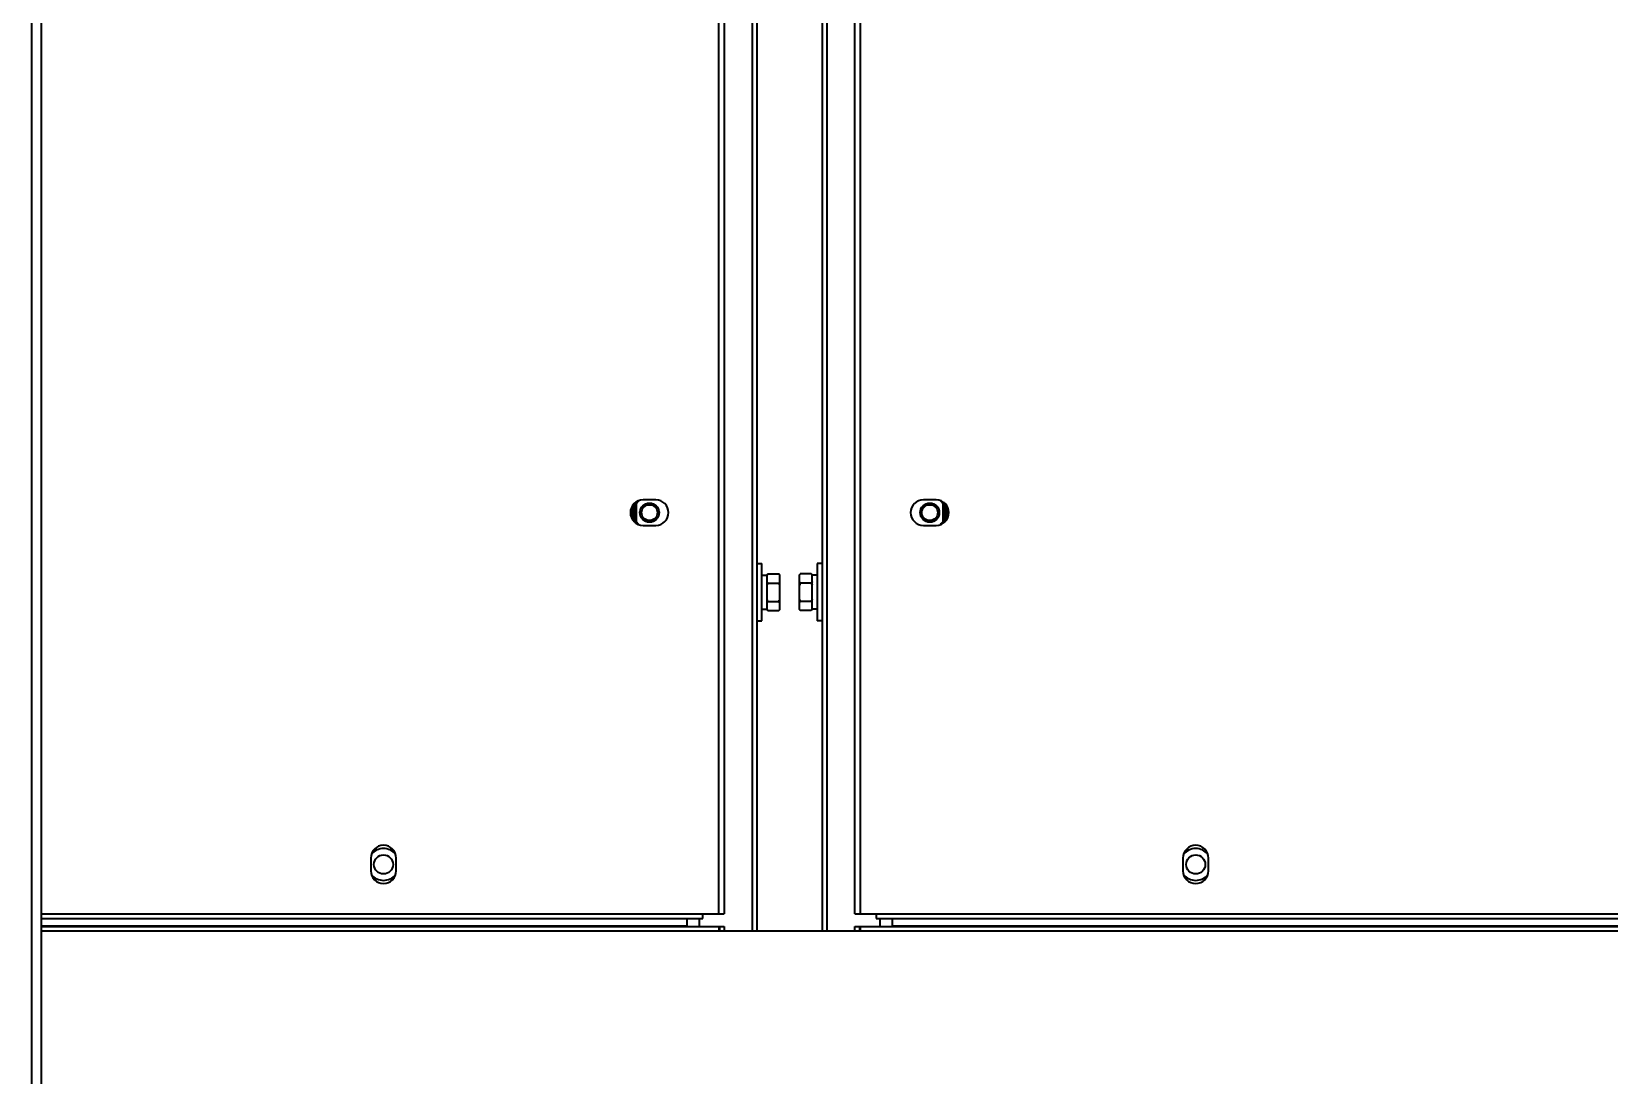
# Model space of a CAD drawing. Header units: millimetres. Extents: x 32496 to 166256, y 3504 to 23939.
# Drawn here: x 43246.6 to 43742, y 11218.8 to 11546.7 of the extents above; entities that cross this region are included whole.
import ezdxf

# ---------------------------------------------------------------- set-up
doc = ezdxf.new("R2010")
doc.units = ezdxf.units.MM
doc.layers.get('0').update_dxf_attribs({"lineweight": 35})

msp = doc.modelspace()

# ---------------------------------------------------------------- linework, layer by layer
at = {"linetype": 'Continuous'}
for p, q in [((43246.64, 13391.575), (43246.64, 10882.575)), ((43249.64, 13391.575), (43249.64, 10882.575)), ((43462.44, 11269.575), (43462.44, 12052.575)), ((43464.14, 12052.575), (43464.14, 11269.575)), ((43505.14, 11269.575), (43505.14, 12052.575)), ((43506.84, 12052.575), (43506.84, 11269.575)), ((43472.94, 11264.075), (43472.94, 11978.075)), ((43496.34, 11978.075), (43496.34, 11264.075)), ((43474.34, 11617.93), (43474.34, 11373.194)), ((43494.94, 11373.206), (43494.94, 11617.944)), ((43442.64, 11399.575), (43438.64, 11399.575)), ((43530.64, 11399.575), (43526.64, 11399.575)), ((43434.89, 11396.938), (43434.89, 11394.213)), ((43435.017, 11396.356), (43434.916, 11396.467)), ((43434.916, 11394.684), (43435.017, 11394.795)), ((43435.055, 11395.575), (43435.055, 11395.582)), ((43435.86, 11398.312), (43435.941, 11398.288)), ((43435.862, 11397.836), (43435.862, 11393.315)), ((43435.941, 11392.863), (43435.941, 11398.288)), ((43436.441, 11398.288), (43435.941, 11398.288)), ((43436.021, 11398.559), (43435.99, 11398.568)), ((43436.021, 11398.559), (43436.441, 11398.288)), ((43436.441, 11398.288), (43436.441, 11392.863)), ((43532.838, 11398.288), (43533.258, 11398.559)), ((43532.838, 11392.863), (43532.838, 11398.288)), ((43533.338, 11398.288), (43532.838, 11398.288)), ((43533.29, 11398.568), (43533.258, 11398.559)), ((43533.338, 11398.288), (43533.42, 11398.312)), ((43533.338, 11398.288), (43533.338, 11392.863)), ((43533.417, 11393.315), (43533.417, 11397.836)), ((43534.225, 11395.575), (43534.225, 11395.569)), ((43534.363, 11396.467), (43534.263, 11396.356)), ((43534.263, 11394.795), (43534.363, 11394.684)), ((43534.39, 11394.213), (43534.39, 11396.938)), ((43435.941, 11392.863), (43435.86, 11392.839)), ((43435.941, 11392.863), (43436.441, 11392.863)), ((43435.989, 11392.583), (43436.021, 11392.592)), ((43436.441, 11392.863), (43436.021, 11392.592)), ((43438.64, 11391.575), (43442.64, 11391.575)), ((43526.64, 11391.575), (43530.64, 11391.575)), ((43533.258, 11392.592), (43532.838, 11392.863)), ((43532.838, 11392.863), (43533.338, 11392.863)), ((43533.258, 11392.592), (43533.29, 11392.583)), ((43533.42, 11392.839), (43533.338, 11392.863)), ((43474.34, 11379.575), (43475.94, 11379.575)), ((43475.94, 11361.575), (43475.94, 11379.575)), ((43493.34, 11379.575), (43493.34, 11361.575)), ((43494.94, 11379.575), (43493.34, 11379.575)), ((43475.94, 11375.925), (43477.54, 11375.925)), ((43477.54, 11376.049), (43477.811, 11376.32)), ((43477.54, 11365.102), (43477.54, 11376.049)), ((43477.84, 11376.349), (43481.24, 11376.349)), ((43481.54, 11376.049), (43481.269, 11376.32)), ((43481.54, 11365.102), (43481.54, 11376.049)), ((43487.74, 11376.049), (43488.04, 11376.349)), ((43487.74, 11365.102), (43487.74, 11376.049)), ((43491.44, 11376.349), (43488.04, 11376.349)), ((43491.74, 11376.049), (43491.44, 11376.349)), ((43491.74, 11365.102), (43491.74, 11376.049)), ((43493.34, 11375.925), (43491.74, 11375.925)), ((43474.34, 11373.194), (43474.34, 11367.93)), ((43477.84, 11373.418), (43481.24, 11373.418)), ((43491.44, 11373.462), (43488.04, 11373.462)), ((43494.94, 11367.944), (43494.94, 11373.206)), ((43474.34, 11367.93), (43474.34, 11264.075)), ((43475.94, 11365.225), (43477.54, 11365.225)), ((43477.54, 11365.102), (43477.811, 11364.831)), ((43477.84, 11364.802), (43477.811, 11364.831)), ((43477.84, 11367.644), (43481.24, 11367.644)), ((43477.84, 11364.802), (43481.24, 11364.802)), ((43481.24, 11364.802), (43481.269, 11364.831)), ((43481.54, 11365.102), (43481.269, 11364.831)), ((43487.74, 11365.102), (43488.04, 11364.802)), ((43491.44, 11367.689), (43488.04, 11367.689)), ((43491.44, 11364.802), (43488.04, 11364.802)), ((43491.74, 11365.102), (43491.44, 11364.802)), ((43493.34, 11365.225), (43491.74, 11365.225)), ((43494.94, 11264.075), (43494.94, 11367.944)), ((43474.34, 11361.575), (43475.94, 11361.575)), ((43494.94, 11361.575), (43493.34, 11361.575)), ((43353.14, 11287.075), (43353.14, 11283.075)), ((43361.14, 11283.075), (43361.14, 11287.075)), ((43608.14, 11287.075), (43608.14, 11283.075)), ((43616.14, 11283.075), (43616.14, 11287.075)), ((43249.64, 11269.575), (43457.44, 11269.575)), ((43249.64, 11268.075), (43457.44, 11268.075)), ((43249.64, 11265.775), (43452.44, 11265.775)), ((43249.64, 11265.575), (43464.14, 11265.575)), ((43452.44, 11265.575), (43452.44, 11268.075)), ((43456.34, 11265.575), (43456.34, 11268.075)), ((43457.44, 11268.075), (43457.44, 11269.575)), ((43457.44, 11269.575), (43464.14, 11269.575)), ((43462.44, 11265.575), (43462.44, 11264.175)), ((43462.74, 11264.075), (43462.74, 11265.575)), ((43464.14, 11265.575), (43464.14, 11264.075)), ((43505.14, 11269.575), (43511.84, 11269.575)), ((43505.14, 11264.075), (43505.14, 11265.575)), ((43505.14, 11265.575), (43965.765, 11265.575)), ((43506.54, 11265.575), (43506.54, 11264.075)), ((43506.84, 11265.575), (43506.84, 11264.175)), ((43511.84, 11269.575), (43511.84, 11268.075)), ((43511.84, 11269.575), (43968.074, 11269.575)), ((43511.84, 11268.075), (43967.208, 11268.075)), ((43512.94, 11268.075), (43512.94, 11265.575)), ((43516.84, 11268.075), (43516.84, 11265.575)), ((43516.84, 11265.775), (43965.88, 11265.775)), ((43964.899, 11264.075), (43249.64, 11264.075))]:
    msp.add_line(p, q, dxfattribs=at)
for points in [[(43435.017, 11396.356), (43434.983, 11396.393), (43434.95, 11396.43), (43434.916, 11396.467)], [(43434.916, 11394.684), (43434.95, 11394.721), (43434.983, 11394.758), (43435.017, 11394.795)], [(43534.363, 11396.467), (43534.33, 11396.43), (43534.296, 11396.393), (43534.263, 11396.356)], [(43534.263, 11394.795), (43534.296, 11394.758), (43534.33, 11394.721), (43534.363, 11394.684)]]:
    msp.add_lwpolyline(points, dxfattribs=at)
for centre, radius in [((43440.64, 11395.575), 3), ((43440.64, 11395.575), 2.5), ((43528.64, 11395.575), 3), ((43528.64, 11395.575), 2.5), ((43357.14, 11285.075), 3), ((43612.14, 11285.075), 3)]:
    msp.add_circle(centre, radius, dxfattribs=at)
for centre, radius, start, end in [((43438.64, 11395.575), 4, 90, 270), ((43440.64, 11395.575), 4.999, 130.34481, 147.13569), ((43442.64, 11395.575), 4, 270, 90), ((43526.64, 11395.575), 4, 90, 270), ((43530.64, 11395.575), 4, 270, 90), ((43528.64, 11395.575), 4.999, 32.86431, 49.65844), ((43440.64, 11395.575), 5.792, 157.60848, 171.14788), ((43440.64, 11395.575), 5.792, 188.85212, 202.38476), ((43440.64, 11395.575), 5.585, 149.24232, 179.93768), ((43440.64, 11395.575), 5.585, 180, 210.76123), ((43440.64, 11395.575), 5.285, 154.67939, 205.32061), ((43436.369, 11398.32), 0.509, 163.91946, 180.8578), ((43440.64, 11395.575), 5.499, 145.89281, 147.13569), ((43528.64, 11395.575), 5.499, 32.86431, 34.09945), ((43528.64, 11395.575), 5.285, 334.67939, 25.32061), ((43528.64, 11395.575), 5.585, 0, 30.76123), ((43528.64, 11395.575), 5.585, 329.24232, 359.93768), ((43528.64, 11395.575), 5.661, 357.86504, 2.13496), ((43440.64, 11395.575), 5.499, 212.86431, 214.09945), ((43440.64, 11395.575), 4.999, 212.86431, 229.65844), ((43528.64, 11395.575), 4.999, 310.34481, 327.13569), ((43528.64, 11395.575), 5.499, 325.89281, 327.13569), ((43532.911, 11392.831), 0.509, 343.91946, 0.8578), ((43480.355, 11373.758), 3.607, 140.8641, 141.28972), ((43481.676, 11372.57), 5.384, 135.43477, 135.87545), ((43477.402, 11372.569), 5.386, 44.12457, 44.56524), ((43478.726, 11373.759), 3.606, 38.71028, 39.13391), ((43488.981, 11373.774), 3.556, 39.13644, 39.50078), ((43490.497, 11367.376), 3.555, 219.13645, 219.50132), ((43357.14, 11287.075), 4, 0, 180), ((43357.14, 11285.075), 5, 40.41921, 139.58924), ((43612.14, 11287.075), 4, 0, 180), ((43612.14, 11285.075), 5, 40.41921, 139.58924), ((43357.14, 11283.075), 4, 180, 0), ((43357.14, 11285.075), 5, 220.41921, 319.58924), ((43612.14, 11283.075), 4, 180, 0), ((43612.14, 11285.075), 5, 220.41921, 319.58924)]:
    msp.add_arc(centre, radius, start, end, dxfattribs=at)
for points, knots in [([(43435.017, 11396.356), (43435.011, 11396.317), (43434.983, 11396.237), (43434.925, 11396.175), (43434.89, 11396.151)], [0, 0, 0, 0, 0.4840345, 1, 1, 1, 1]), ([(43435.017, 11394.795), (43435.011, 11394.835), (43434.983, 11394.914), (43434.925, 11394.976), (43434.89, 11395)], [0, 0, 0, 0, 0.4870421, 1, 1, 1, 1]), ([(43434.982, 11395.786), (43434.984, 11395.824), (43434.987, 11395.897), (43434.993, 11396.003), (43435, 11396.1), (43435.007, 11396.184), (43435.012, 11396.245), (43435.015, 11396.285), (43435.017, 11396.309), (43435.018, 11396.328), (43435.018, 11396.342), (43435.018, 11396.35), (43435.018, 11396.355), (43435.017, 11396.356)], [0, 0, 0, 0, 0.1964865, 0.3846809, 0.5567494, 0.706456, 0.8286292, 0.8782322, 0.9196984, 0.9527628, 0.9771907, 0.9928965, 1, 1, 1, 1]), ([(43435.017, 11394.795), (43435.018, 11394.796), (43435.018, 11394.801), (43435.018, 11394.809), (43435.018, 11394.823), (43435.017, 11394.842), (43435.015, 11394.866), (43435.012, 11394.906), (43435.007, 11394.967), (43435, 11395.051), (43434.993, 11395.148), (43434.987, 11395.254), (43434.984, 11395.327), (43434.982, 11395.365)], [0, 0, 0, 0, 0.0070922, 0.0227762, 0.0472013, 0.0802905, 0.1217895, 0.1714132, 0.2935698, 0.4432488, 0.6153365, 0.8035356, 1, 1, 1, 1]), ([(43435.862, 11397.836), (43435.862, 11397.877), (43435.862, 11398.035), (43435.861, 11398.194), (43435.86, 11398.312)], [0, 0, 0, 0, 0.2575485, 1, 1, 1, 1]), ([(43435.941, 11398.288), (43435.941, 11398.336), (43435.955, 11398.431), (43435.995, 11398.519), (43436.021, 11398.559)], [0, 0, 0, 0, 0.5, 1, 1, 1, 1]), ([(43533.338, 11398.288), (43533.338, 11398.336), (43533.325, 11398.431), (43533.284, 11398.519), (43533.258, 11398.559)], [0, 0, 0, 0, 0.5, 1, 1, 1, 1]), ([(43533.4, 11398.461), (43533.403, 11398.449), (43533.415, 11398.4), (43533.42, 11398.35), (43533.42, 11398.312)], [0, 0, 0, 0, 0.2449643, 1, 1, 1, 1]), ([(43533.42, 11398.312), (43533.419, 11398.274), (43533.418, 11398.116), (43533.417, 11397.957), (43533.417, 11397.836)], [0, 0, 0, 0, 0.2366786, 1, 1, 1, 1]), ([(43534.263, 11396.356), (43534.262, 11396.355), (43534.262, 11396.35), (43534.261, 11396.342), (43534.262, 11396.328), (43534.263, 11396.309), (43534.265, 11396.285), (43534.268, 11396.245), (43534.273, 11396.184), (43534.28, 11396.1), (43534.286, 11396.003), (43534.293, 11395.897), (43534.296, 11395.824), (43534.297, 11395.786)], [0, 0, 0, 0, 0.0070922, 0.0227762, 0.0472013, 0.0802905, 0.1217895, 0.1714132, 0.2935698, 0.4432488, 0.6153365, 0.8035356, 1, 1, 1, 1]), ([(43534.297, 11395.365), (43534.296, 11395.327), (43534.293, 11395.254), (43534.286, 11395.148), (43534.28, 11395.051), (43534.273, 11394.967), (43534.268, 11394.906), (43534.265, 11394.866), (43534.263, 11394.842), (43534.262, 11394.823), (43534.261, 11394.809), (43534.262, 11394.801), (43534.262, 11394.796), (43534.263, 11394.795)], [0, 0, 0, 0, 0.1964865, 0.3846809, 0.5567494, 0.706456, 0.8286292, 0.8782322, 0.9196984, 0.9527628, 0.9771907, 0.9928965, 1, 1, 1, 1]), ([(43534.263, 11396.356), (43534.268, 11396.316), (43534.296, 11396.237), (43534.355, 11396.175), (43534.389, 11396.151)], [0, 0, 0, 0, 0.4870421, 1, 1, 1, 1]), ([(43534.263, 11394.795), (43534.268, 11394.834), (43534.296, 11394.914), (43534.354, 11394.976), (43534.389, 11395)], [0, 0, 0, 0, 0.4840345, 1, 1, 1, 1]), ([(43435.88, 11392.69), (43435.876, 11392.702), (43435.864, 11392.751), (43435.859, 11392.801), (43435.86, 11392.839)], [0, 0, 0, 0, 0.2449643, 1, 1, 1, 1]), ([(43435.86, 11392.839), (43435.86, 11392.877), (43435.862, 11393.035), (43435.862, 11393.194), (43435.862, 11393.315)], [0, 0, 0, 0, 0.2366786, 1, 1, 1, 1]), ([(43435.941, 11392.863), (43435.941, 11392.815), (43435.955, 11392.72), (43435.995, 11392.632), (43436.021, 11392.592)], [0, 0, 0, 0, 0.5, 1, 1, 1, 1]), ([(43533.338, 11392.863), (43533.338, 11392.815), (43533.325, 11392.72), (43533.284, 11392.632), (43533.258, 11392.592)], [0, 0, 0, 0, 0.5, 1, 1, 1, 1]), ([(43533.417, 11393.315), (43533.417, 11393.274), (43533.417, 11393.116), (43533.418, 11392.957), (43533.42, 11392.839)], [0, 0, 0, 0, 0.2575485, 1, 1, 1, 1]), ([(43477.557, 11376.035), (43477.576, 11376.059), (43477.658, 11376.156), (43477.744, 11376.25), (43477.811, 11376.319)], [0, 0, 0, 0, 0.2454974, 1, 1, 1, 1]), ([(43481.523, 11376.035), (43481.503, 11376.059), (43481.422, 11376.156), (43481.336, 11376.25), (43481.269, 11376.319)], [0, 0, 0, 0, 0.2454956, 1, 1, 1, 1]), ([(43488.04, 11376.349), (43488.013, 11376.322), (43487.909, 11376.216), (43487.81, 11376.105), (43487.74, 11376.019)], [0, 0, 0, 0, 0.2553532, 1, 1, 1, 1]), ([(43491.44, 11376.349), (43491.465, 11376.324), (43491.564, 11376.223), (43491.659, 11376.118), (43491.725, 11376.037)], [0, 0, 0, 0, 0.2550408, 1, 1, 1, 1]), ([(43477.84, 11373.418), (43477.813, 11373.445), (43477.709, 11373.553), (43477.61, 11373.666), (43477.54, 11373.753)], [0, 0, 0, 0, 0.2552107, 1, 1, 1, 1]), ([(43481.24, 11373.418), (43481.267, 11373.445), (43481.371, 11373.553), (43481.47, 11373.666), (43481.54, 11373.753)], [0, 0, 0, 0, 0.2552115, 1, 1, 1, 1]), ([(43487.74, 11373.792), (43487.763, 11373.764), (43487.858, 11373.65), (43487.96, 11373.542), (43488.04, 11373.462)], [0, 0, 0, 0, 0.2445585, 1, 1, 1, 1]), ([(43491.74, 11373.792), (43491.717, 11373.764), (43491.621, 11373.65), (43491.519, 11373.542), (43491.44, 11373.462)], [0, 0, 0, 0, 0.2445585, 1, 1, 1, 1]), ([(43477.54, 11367.32), (43477.563, 11367.347), (43477.658, 11367.46), (43477.76, 11367.566), (43477.84, 11367.644)], [0, 0, 0, 0, 0.2444076, 1, 1, 1, 1]), ([(43477.811, 11364.831), (43477.786, 11364.855), (43477.693, 11364.951), (43477.603, 11365.05), (43477.54, 11365.127)], [0, 0, 0, 0, 0.2550615, 1, 1, 1, 1]), ([(43481.54, 11367.32), (43481.517, 11367.347), (43481.421, 11367.46), (43481.319, 11367.566), (43481.24, 11367.644)], [0, 0, 0, 0, 0.2444076, 1, 1, 1, 1]), ([(43481.269, 11364.831), (43481.293, 11364.855), (43481.387, 11364.951), (43481.476, 11365.05), (43481.54, 11365.127)], [0, 0, 0, 0, 0.2550625, 1, 1, 1, 1]), ([(43488.04, 11367.689), (43488.013, 11367.662), (43487.909, 11367.556), (43487.81, 11367.445), (43487.74, 11367.359)], [0, 0, 0, 0, 0.2553532, 1, 1, 1, 1]), ([(43487.754, 11365.114), (43487.776, 11365.088), (43487.867, 11364.98), (43487.964, 11364.877), (43488.04, 11364.802)], [0, 0, 0, 0, 0.2448781, 1, 1, 1, 1]), ([(43491.44, 11367.689), (43491.467, 11367.662), (43491.571, 11367.556), (43491.67, 11367.445), (43491.74, 11367.359)], [0, 0, 0, 0, 0.2553524, 1, 1, 1, 1]), ([(43491.74, 11365.132), (43491.717, 11365.104), (43491.621, 11364.99), (43491.519, 11364.881), (43491.44, 11364.802)], [0, 0, 0, 0, 0.2445585, 1, 1, 1, 1])]:
    msp.add_open_spline(points, degree=3, knots=knots, dxfattribs=at)
for points in [[(43477.54, 11372.758), (43477.631, 11372.982), (43477.732, 11373.202), (43477.84, 11373.418)], [(43481.54, 11372.758), (43481.449, 11372.982), (43481.348, 11373.202), (43481.24, 11373.418)], [(43488.04, 11373.462), (43487.932, 11373.246), (43487.831, 11373.026), (43487.74, 11372.802)], [(43491.44, 11373.462), (43491.548, 11373.246), (43491.649, 11373.026), (43491.74, 11372.802)], [(43477.84, 11367.644), (43477.732, 11367.861), (43477.631, 11368.08), (43477.54, 11368.304)], [(43481.24, 11367.644), (43481.348, 11367.861), (43481.449, 11368.08), (43481.54, 11368.304)], [(43487.74, 11368.349), (43487.831, 11368.125), (43487.932, 11367.905), (43488.04, 11367.689)], [(43491.74, 11368.349), (43491.649, 11368.125), (43491.548, 11367.905), (43491.44, 11367.689)]]:
    msp.add_open_spline(points, degree=3, dxfattribs=at)

doc.saveas('drawing.dxf')
